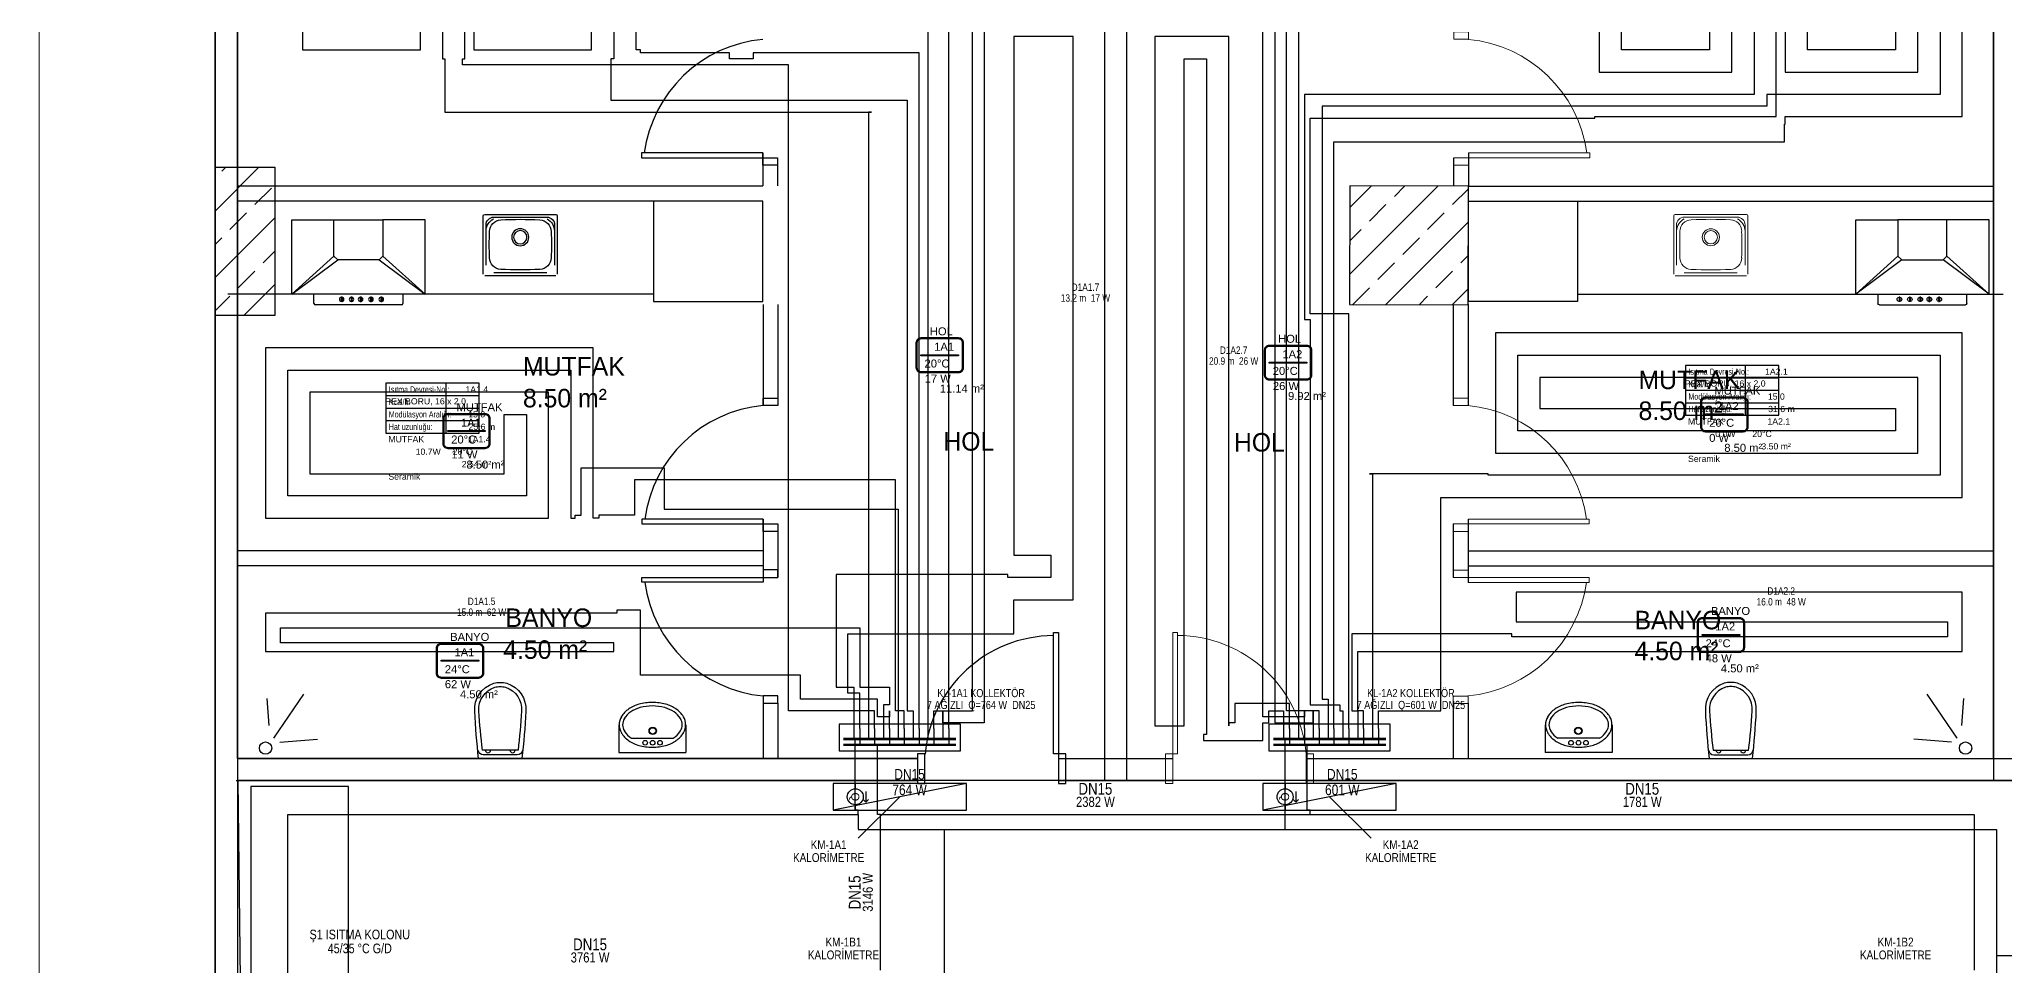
# Model space of a CAD drawing. Header units: centimetres. Extents: x 247996 to 315152, y -468471 to -440326.
# Drawn here: x 284877 to 286204, y -441867 to -441242 of the extents above; entities that cross this region are included whole.
import ezdxf
from ezdxf.enums import TextEntityAlignment as Align

# ---------------------------------------------------------------- set-up
doc = ezdxf.new("R2010")
doc.units = ezdxf.units.CM
doc.linetypes.add('ISITMA DONUS HATTI', pattern=[1.66, 1.57, -0.02, -0.07])
for name, color, linetype, lineweight in [('SCOTT-ANTED', 144, 'Continuous', 0), ('SCOTT-ARC_Tefriş1', 117, 'Continuous', 9), ('SCOTT-M_Kapi_Kesit', 171, 'Continuous', 20), ('SCOTT-MTY-ISITMA-CAP', 41, 'Continuous', 30), ('SCOTT-MTY-ISITMA-DONUS-BORU', 30, 'ISITMA DONUS HATTI', 30), ('SCOTT-MTY-ISITMA-GIDIS-BORU', 10, 'Continuous', 30)]:
    doc.layers.add(name, color=color, linetype=linetype, lineweight=lineweight)
for name, color, linetype in [('SCOTT-MKDU0', 50, 'Continuous'), ('SCOTT-MTY-ISIKAYBIMAHAL', 2, 'Continuous'), ('SCOTT-MTY-KALORIMETRE', 6, 'Continuous'), ('SCOTT-MTY-KOLLETÖR', 7, 'Continuous'), ('SCOTT-MTY-PEX-BORU', 1, 'Continuous'), ('SCOTT-MTY-RADYATÖR', 2, 'Continuous'), ('SCOTT-MTY-SAYAC', 3, 'Continuous'), ('SCOTT-MTY-TES-SAFT', 8, 'Continuous')]:
    doc.layers.add(name, color=color, linetype=linetype)
doc.styles.add('MtXpl_Comic_Sans_MS', font='comic.ttf')
doc.styles.add('MTYCAPLT', font='arial.ttf')
doc.styles.add('ROTAS', font='arial.ttf')

# ---------------------------------------------------------------- blocks, each defined once
blk = doc.blocks.new('T-DOLAP')
blk.add_line((-45, -9), (45, 9))
blk.add_lwpolyline([(-45, -9), (45, -9), (45, 9), (-45, 9)], close=True)
blk = doc.blocks.new('T-KALORIMETRE')
for p, q in [((-10, 0), (-6, 0)), ((6, 0), (10, 0))]:
    blk.add_line(p, q)
blk.add_lwpolyline([(-4, 8), (4, 8), (2, 10), (4, 8), (2, 6)])
blk.add_circle((0, 0), 6)
at = {"style": 'ROTAS'}
blk.add_text('Q', height=6, dxfattribs=at).set_placement((0, 0), align=Align.MIDDLE_CENTER)
blk = doc.blocks.new('MTY-ETIKET')
at = {"layer": 'SCOTT-MTY-RADYATÖR'}
for p, q in [((2.69, 0), (2.69, 8)), ((-7, 6), (8, 6)), ((-7, 4), (8, 4)), ((-7, 2), (8, 2))]:
    blk.add_line(p, q, dxfattribs=at)
blk.add_lwpolyline([(8, 0), (8, 8), (-7, 8), (-7, 0)], close=True, dxfattribs=at)
at = {"layer": 'SCOTT-MTY-RADYATÖR', "style": 'MTYCAPLT', "width": 0.65}
for s, p in [('Isıtma Devresi-No.:', (-6.5, 7)), ('Kcal/h:', (-6.5, 5)), ('Modülasyon Aralığı:', (-6.5, 3)), ('Hat uzunluğu:', (-6.5, 1))]:
    blk.add_text(s, height=1, rotation=360, dxfattribs=at).set_placement(p, align=Align.MIDDLE_LEFT)
for tag, p in [('NO1_001', (5.8, 6.5)), ('AR_001', (6.25, 2.5)), ('UZ_001', (6.31, 0.51))]:
    blk.add_attdef(tag, p, '', height=1, rotation=360, dxfattribs=at)
at = {"layer": 'SCOTT-MTY-RADYATÖR', "color": 2, "style": 'MTYCAPLT', "width": 0.65}
for tag, p in [('BORU_001', (-7.07, 4.59)), ('YER_001', (2.9, 4.5))]:
    blk.add_attdef(tag, p, '', height=1, dxfattribs=at)
blk = doc.blocks.new('MTY-RADYATOR MAHAL')
at = {"layer": 'SCOTT-MTY-ISIKAYBIMAHAL', "color": 2}
for points in [[(-35.7, 18.4), (-35.7, -18.4, 0.414214), (-28.2, -25.9), (28.2, -25.9, 0.414214), (35.7, -18.4), (35.7, 18.4, 0.414214), (28.2, 25.9), (-28.2, 25.9, 0.414214)], [(-34.2, 18.4), (-34.2, -18.4, 0.414214), (-28.2, -24.4), (28.2, -24.4, 0.414214), (34.2, -18.4), (34.2, 18.4, 0.414214), (28.2, 24.4), (-28.2, 24.4, 0.414214)]]:
    blk.add_lwpolyline(points, format="xyb", close=True, dxfattribs=at)
at = {"layer": 'SCOTT-MTY-ISIKAYBIMAHAL', "color": 4}
for points in [[(-35.2, 18.4), (-35.2, -18.4, 0.414214), (-28.2, -25.4), (28.2, -25.4, 0.414214), (35.2, -18.4), (35.2, 18.4, 0.414214), (28.2, 25.4), (-28.2, 25.4, 0.414214)], [(-34.7, 18.4), (-34.7, -18.4, 0.414214), (-28.2, -24.9), (28.2, -24.9, 0.414214), (34.7, -18.4), (34.7, 18.4, 0.414214), (28.2, 24.9), (-28.2, 24.9, 0.414214)]]:
    blk.add_lwpolyline(points, format="xyb", close=True, dxfattribs=at)
at = {"layer": 'SCOTT-MTY-ISIKAYBIMAHAL', "color": 2}
blk.add_lwpolyline([(-28.2, 0.8), (28.2, 0.8), (28.2, -0.8), (-28.2, -0.8)], close=True, dxfattribs=at)
at = {"layer": 'SCOTT-MTY-ISIKAYBIMAHAL', "color": 1, "style": 'MTYCAPLT', "width": 0.65}
for tag, p in [('MAHAL_001', (-14.9, 29.8)), ('NO_001', (-8.3, 6.7))]:
    blk.add_attdef(tag, p, '', height=12, rotation=360, dxfattribs=at)
at = {"layer": 'SCOTT-MTY-ISIKAYBIMAHAL', "color": 4, "style": 'MTYCAPLT', "width": 0.65}
for tag, p in [('DERECE_001', (-22.8, -18.5)), ('ISIKAYBI_001', (-22.7, -41.1))]:
    blk.add_attdef(tag, p, '', height=12, rotation=360, dxfattribs=at)
blk.add_attdef('ALAN', text='', height=12, rotation=360, dxfattribs=at).set_placement((0, -50), align=Align.MIDDLE_LEFT)
blk = doc.blocks.new('ocak+dav')
at = {"color": 251}
for p, q in [((15, 50), (15, 56.3)), ((16, 57.3), (74, 57.3)), ((75, 56.3), (75, 50))]:
    blk.add_line(p, q, dxfattribs=at)
at = {"color": 7}
for p, q in [((29.2, 54.6), (29.2, 55.1)), ((29.8, 55.1), (29.2, 55.1)), ((29.2, 52.1), (29.2, 54.6)), ((29.8, 54.6), (29.8, 55.1)), ((29.8, 52.1), (29.8, 54.6)), ((36.2, 54.6), (36.2, 55.1)), ((36.8, 55.1), (36.2, 55.1)), ((36.2, 52.1), (36.2, 54.6)), ((36.8, 54.6), (36.8, 55.1)), ((36.8, 52.1), (36.8, 54.6)), ((43.2, 54.6), (43.2, 55.1)), ((43.8, 55.1), (43.2, 55.1)), ((43.2, 52.1), (43.2, 54.6)), ((43.8, 54.6), (43.8, 55.1)), ((43.8, 52.1), (43.8, 54.6)), ((49.4, 54.6), (49.4, 55.1)), ((49.4, 55.1), (50, 55.1)), ((49.4, 52.1), (49.4, 54.6)), ((50, 54.6), (50, 55.1)), ((50, 52.1), (50, 54.6)), ((55.9, 54.6), (55.9, 55.1)), ((55.9, 55.1), (56.6, 55.1)), ((55.9, 52.1), (55.9, 54.6)), ((56.6, 54.6), (56.6, 55.1)), ((56.6, 52.1), (56.6, 54.6)), ((29.8, 52.1), (29.2, 52.1)), ((36.8, 52.1), (36.2, 52.1)), ((43.8, 52.1), (43.2, 52.1)), ((50, 52.1), (49.4, 52.1)), ((56.6, 52.1), (55.9, 52.1))]:
    blk.add_line(p, q, dxfattribs=at)
for p, q in [((0, 50), (28.5, 24.5)), ((31, 27), (0, 50)), ((0, 50), (90, 50)), ((0, 50), (0, 0)), ((90, 50), (59, 27)), ((61.5, 24.5), (90, 50)), ((90, 50), (90, 0)), ((0, 0), (28.5, 0)), ((90, 0), (61.5, 0))]:
    blk.add_line(p, q)
at = {"color": 251}
for centre, start, end in [((16, 56.3), 90, 180), ((74, 56.3), 0, 90)]:
    blk.add_arc(centre, 1, start, end, dxfattribs=at)
at = {"color": 7}
for centre, start, end in [((29.5, 53.6), 102.6235, 257.3767), ((29.5, 53.6), 280.5754, 79.4621), ((36.5, 53.6), 102.6235, 257.3767), ((36.5, 53.6), 280.5754, 79.4621), ((43.5, 53.6), 102.6235, 257.3767), ((43.5, 53.6), 280.5754, 79.4621), ((49.7, 53.6), 102.6235, 257.3767), ((49.7, 53.6), 280.5754, 79.4621), ((56.3, 53.6), 102.6235, 257.3767), ((56.3, 53.6), 280.5754, 79.4621)]:
    blk.add_arc(centre, 1.54, start, end, dxfattribs=at)
at = {"invisible_edges": 1}
for points in [[(61.5, 24.5), (28.5, 24.5), (31, 27), (59, 27)], [(28.5, 24.5), (61.5, 24.5), (61.5, 0), (28.5, 0)]]:
    blk.add_3dface(points, dxfattribs=at)
blk = doc.blocks.new('UIU')
at = {"layer": 'SCOTT-ARC_Tefriş1'}
for p, q in [((534349.4, 4471056.6), (534349.4, 4471096)), ((534350.4, 4471097), (534398.4, 4471097)), ((534351.3, 4471062.8), (534351.3, 4471089.9)), ((534356.6, 4471095.2), (534392.3, 4471095.2)), ((534397.6, 4471089.9), (534397.6, 4471062.8)), ((534399.4, 4471096), (534399.4, 4471056.6)), ((534392.3, 4471057.5), (534356.6, 4471057.5)), ((534398.4, 4471055.6), (534350.4, 4471055.6))]:
    blk.add_line(p, q, dxfattribs=at)
at = {"layer": 'SCOTT-ARC_Tefriş1', "extrusion": (0, 0, -1)}
for centre, major_axis, start_param, end_param in [((534350.4, 4471096), (0.707, 0.707), 3.926991, 5.497787), ((534356.6, 4471089.9), (-3.75, 3.75), 5.497787, 7.068583), ((534361.4, 4471085.4), (-7.14, 7.14), 5.524757, 6.541187), ((534685.7, 4471076.6), (-234.9, 234.9), 5.470817, 5.524757), ((534361.5, 4471085.4), (-5.66, 5.66), 5.524757, 7.028844), ((534374.4, 4470761.4), (332.3, 0), 4.67265, 4.752129), ((534374.4, 4471081.6), (-4.07, 4.07), 3.926991, 10.210176), ((534374.4, 4471081.6), (-3.18, 3.18), 3.926991, 10.210176), ((534387.3, 4471085.4), (-5.66, 5.66), 0.825137, 2.329224), ((534392.3, 4471089.9), (3.75, 3.75), -0.785398, 0.785398), ((534387.4, 4471085.4), (7.14, 7.14), -0.258001, 0.758428), ((534063.2, 4471076.6), (234.9, 234.9), 0.758428, 0.812368), ((534398.4, 4471096), (0.707, 0.707), -0.785398, 0.785398), ((534361.5, 4471067.9), (5.66, 5.66), 2.395934, 3.900021), ((534374.4, 4471391.9), (332.3, 0), 1.531058, 1.610536), ((534387.3, 4471067.9), (5.66, 5.66), 0.812368, 2.316455)]:
    blk.add_ellipse(centre, major_axis=major_axis, ratio=1, start_param=start_param, end_param=end_param, dxfattribs=at)
blk = doc.blocks.new('asudhsaudhsa')
at = {"layer": 'SCOTT-M_Kapi_Kesit'}
for points in [[(526319.1, 4501829.3), (526319.1, 4501834.3), (526329.1, 4501834.3), (526329.1, 4501829.3), (526319.1, 4501829.3)], [(526319.1, 4501744.3), (526319.1, 4501749.3), (526329.1, 4501749.3), (526329.1, 4501744.3), (526319.1, 4501744.3)]]:
    blk.add_lwpolyline(points, dxfattribs=at)
blk.add_lwpolyline([(526329.1, 4501829.3), (526329.1, 4501826), (526410.9, 4501826), (526410.9, 4501829.3)], close=True, dxfattribs=at)
blk.add_arc((526320.8, 4501837.9), 88.9, 275.3081, 352.3253, dxfattribs=at)
blk = doc.blocks.new('uhasduhsadu')
at = {"layer": 'SCOTT-M_Kapi_Kesit'}
blk.add_lwpolyline([(684335.9, 4531169.3), (684332.6, 4531169.3), (684332.6, 4531251.2), (684335.9, 4531251.2)], close=True, dxfattribs=at)
for points in [[(684240.9, 4531149.3), (684245.9, 4531149.3), (684245.9, 4531169.3), (684240.9, 4531169.3), (684240.9, 4531149.3)], [(684335.9, 4531149.3), (684340.9, 4531149.3), (684340.9, 4531169.3), (684335.9, 4531169.3), (684335.9, 4531149.3)]]:
    blk.add_lwpolyline(points, dxfattribs=at)
blk.add_arc((684333.2, 4531161.7), 87.6, 90.3687, 174.9809, dxfattribs=at)

msp = doc.modelspace()

# ---------------------------------------------------------------- linework, layer by layer
at = {"layer": 'SCOTT-ANTED'}
msp.add_line((284877.3, -440326.5), (284877.3, -447826.5), dxfattribs=at)
at = {"layer": 'SCOTT-MKDU0', "color": 8, "ltscale": 0.03}
for p, q in [((284996.1, -440508.2), (284996.1, -443082.1)), ((284996.1, -443082.1), (284996.1, -440508.2)), ((284996.1, -440527.3), (284996.1, -441742.1)), ((285011.1, -440523.2), (285011.1, -443082.1)), ((285011.1, -440527.3), (285011.1, -441742.1)), ((285011.1, -441727.1), (285011.1, -440527.3)), ((285596.1, -440525.2), (285596.1, -441742.1)), ((285596.1, -440525.3), (285596.1, -441742.1)), ((285596.1, -440525.3), (285596.1, -441727.1)), ((285611.1, -440525.2), (285611.1, -441742.1)), ((285611.1, -440525.3), (285611.1, -441742.1)), ((285611.1, -440525.3), (285611.1, -441727.1)), ((286196.1, -440527.3), (286196.1, -441742.1)), ((286196.1, -440527.3), (286196.1, -441742.1)), ((286196.1, -441727.1), (286196.1, -440527.3)), ((285365.5, -441318.5), (285365.5, -441340.7)), ((285375.5, -441321.8), (285375.5, -441340.7)), ((285831.7, -441321.8), (285831.7, -441340.7)), ((285841.7, -441318.5), (285841.7, -441340.7)), ((284996.2, -441357.5), (285025.5, -441328.2)), ((284996.2, -441328.2), (285036.2, -441328.2)), ((284996.2, -441428.2), (284996.2, -441328.2)), ((285000.4, -441330.9), (285003.1, -441328.2)), ((285036.2, -441328.2), (285036.2, -441428.2)), ((285365.5, -441341), (285011.1, -441341)), ((285365.5, -441351), (285011.1, -441351)), ((285022.8, -441353.4), (285034, -441342.2)), ((285365.5, -441351), (285291.9, -441351)), ((285291.9, -441351), (285291.9, -441418.7)), ((285365.5, -441418.7), (285365.5, -441351)), ((285761.7, -441340.7), (285761.5, -441420.7)), ((285761.5, -441400.5), (285821.1, -441340.9)), ((285841.7, -441341), (285761.7, -441340.7)), ((285761.7, -441355.4), (285776.3, -441340.8)), ((285791.8, -441347.8), (285798.7, -441340.8)), ((285831, -441353.4), (285841.7, -441342.7)), ((285841.5, -441421), (285841.7, -441341)), ((285841.7, -441341), (286196.1, -441341)), ((285841.7, -441351), (286196.1, -441351)), ((284996.2, -441402.4), (285036.2, -441362.4)), ((285006, -441370.2), (285017.2, -441359)), ((285047.7, -441363.7), (285076.2, -441363.7)), ((285047.7, -441413.7), (285047.7, -441363.7)), ((285137.7, -441363.7), (285109.2, -441363.7)), ((285137.7, -441413.7), (285137.7, -441363.7)), ((285176.9, -441400.4), (285176.9, -441361)), ((285177.9, -441360), (285225.9, -441360)), ((285184.1, -441361.8), (285219.8, -441361.8)), ((285226.9, -441361), (285226.9, -441400.4)), ((285774.9, -441364.6), (285786.1, -441353.4)), ((285786.1, -441420.8), (285841.6, -441365.2)), ((285814.2, -441370.2), (285825.4, -441359)), ((284996.2, -441380), (285000.4, -441375.8)), ((285178.8, -441394.2), (285178.8, -441367.1)), ((285225.1, -441367.1), (285225.1, -441394.2)), ((285761.6, -441377.9), (285769.3, -441370.2)), ((285797.4, -441387.1), (285808.6, -441375.8)), ((285028.4, -441392.7), (285036.2, -441384.9)), ((285076.2, -441388.2), (285047.7, -441413.7)), ((285047.7, -441413.7), (285078.7, -441390.7)), ((285106.7, -441390.7), (285137.7, -441413.7)), ((285137.7, -441413.7), (285109.2, -441388.2)), ((285836.7, -441392.7), (285841.6, -441387.8)), ((285011.6, -441409.5), (285022.8, -441398.3)), ((285225.9, -441401.4), (285177.9, -441401.4)), ((285219.8, -441399.5), (285184.1, -441399.5)), ((285780.5, -441403.9), (285791.8, -441392.7)), ((285819.8, -441409.5), (285831, -441398.3)), ((284996.2, -441424.9), (285006, -441415.1)), ((285291.9, -441413.7), (285004.6, -441413.7)), ((285291.9, -441413.7), (285004.6, -441413.7)), ((285015.3, -441428.2), (285036.2, -441407.3)), ((285137.7, -441413.7), (285047.7, -441413.7)), ((285062.7, -441420), (285062.7, -441413.7)), ((285081.1, -441415.7), (285081.1, -441418.3)), ((285081.1, -441415.7), (285081.7, -441415.7)), ((285081.1, -441418.3), (285081.1, -441418.8)), ((285081.7, -441415.7), (285081.7, -441418.3)), ((285081.7, -441418.3), (285081.7, -441418.8)), ((285087.7, -441415.7), (285087.7, -441418.3)), ((285087.7, -441415.7), (285088.3, -441415.7)), ((285087.7, -441418.3), (285087.7, -441418.8)), ((285088.3, -441415.7), (285088.3, -441418.3)), ((285088.3, -441418.3), (285088.3, -441418.8)), ((285093.9, -441415.7), (285093.9, -441418.3)), ((285093.9, -441415.7), (285094.5, -441415.7)), ((285093.9, -441418.3), (285093.9, -441418.8)), ((285094.5, -441415.7), (285094.5, -441418.3)), ((285094.5, -441418.3), (285094.5, -441418.8)), ((285100.9, -441415.7), (285100.9, -441418.3)), ((285100.9, -441415.7), (285101.5, -441415.7)), ((285100.9, -441418.3), (285100.9, -441418.8)), ((285101.5, -441415.7), (285101.5, -441418.3)), ((285101.5, -441418.3), (285101.5, -441418.8)), ((285107.8, -441415.7), (285107.8, -441418.3)), ((285107.8, -441415.7), (285108.5, -441415.7)), ((285107.8, -441418.3), (285107.8, -441418.8)), ((285108.5, -441415.7), (285108.5, -441418.3)), ((285108.5, -441418.3), (285108.5, -441418.8)), ((285122.7, -441413.7), (285122.7, -441420)), ((285291.9, -441418.7), (285365.5, -441418.7)), ((285365.7, -441413.7), (285365.5, -441413.7)), ((285365.7, -441413.7), (285365.5, -441413.7)), ((285763.7, -441420.7), (285774.9, -441409.5)), ((285808.5, -441420.9), (285814.2, -441415.1)), ((285830.8, -441420.9), (285841.5, -441410.3)), ((285841.5, -441413.7), (285841.7, -441413.7)), ((285841.5, -441413.7), (285841.7, -441413.7)), ((285915.3, -441413.7), (286202.6, -441413.7)), ((285915.3, -441413.7), (286202.6, -441413.7)), ((285036.2, -441428.2), (284996.2, -441428.2)), ((285121.7, -441421), (285063.7, -441421)), ((285081.7, -441418.8), (285081.1, -441418.8)), ((285088.3, -441418.8), (285087.7, -441418.8)), ((285093.9, -441418.8), (285094.5, -441418.8)), ((285100.9, -441418.8), (285101.5, -441418.8)), ((285107.8, -441418.8), (285108.5, -441418.8)), ((285365.7, -441420.7), (285365.7, -441488.9)), ((285375.7, -441420.7), (285375.7, -441488.9)), ((285761.5, -441420.7), (285841.5, -441421)), ((285831.5, -441420.7), (285831.5, -441488.9)), ((285841.5, -441420.7), (285841.5, -441488.9)), ((285365.7, -441565.6), (285365.7, -441608.2)), ((285375.7, -441568.9), (285375.7, -441604.9)), ((285831.5, -441568.9), (285831.5, -441604.9)), ((285841.5, -441565.6), (285841.5, -441608.2)), ((285365.7, -441587.1), (285011.1, -441587.1)), ((285841.5, -441587.1), (286196.1, -441587.1)), ((285365.7, -441597.1), (285011.1, -441597.1)), ((285841.5, -441597.1), (286196.1, -441597.1)), ((285035.7, -441713.4), (285055.9, -441683.8)), ((286171.5, -441713.4), (286151.3, -441683.8)), ((285032.5, -441704.9), (285031.1, -441686.6)), ((285365.7, -441689.9), (285365.7, -441727.1)), ((285375.7, -441689.9), (285375.7, -441727.1)), ((285831.5, -441689.9), (285831.5, -441727.1)), ((285841.5, -441689.9), (285841.5, -441727.1)), ((286174.7, -441704.9), (286176.1, -441686.6)), ((285268.5, -441704.4), (285268.5, -441723.1)), ((285313.6, -441704.4), (285313.6, -441723.1)), ((285893.6, -441704.4), (285893.6, -441723.1)), ((285938.7, -441704.4), (285938.7, -441723.1)), ((285039.6, -441716.1), (285065, -441714.2)), ((285268.5, -441723.1), (285313.6, -441723.1)), ((285277, -441713.4), (285305.1, -441713.4)), ((285938.7, -441723.1), (285893.6, -441723.1)), ((285930.2, -441713.4), (285902.1, -441713.4)), ((286167.6, -441716.1), (286142.2, -441714.2)), ((285011.1, -441727.1), (285470, -441727.1)), ((285470, -441727.1), (285011.1, -441727.1)), ((285565, -441727.1), (285642.2, -441727.1)), ((285611.1, -441727.1), (285642.2, -441727.1)), ((285732.2, -441727.1), (286575.7, -441727.1)), ((285732.2, -441727.1), (286196.1, -441727.1)), ((285010.2, -441742.1), (285470, -441742.1)), ((286565.7, -441742.1), (285011.3, -441742.1)), ((285011.3, -441742.1), (285026.2, -443053.2)), ((285565, -441742.1), (285642.2, -441742.1)), ((285732.2, -441742.1), (286575.7, -441742.1))]:
    msp.add_line(p, q, dxfattribs=at)
for points in [[(285365.5, -441321.8), (285365.5, -441318.5), (285283.6, -441318.5), (285283.6, -441321.8)], [(285841.7, -441351), (285915.3, -441351), (285915.3, -441418.7), (285841.7, -441418.7)], [(285365.7, -441568.9), (285365.7, -441565.6), (285283.9, -441565.6), (285283.9, -441568.9)], [(285365.7, -441604.9), (285365.7, -441608.2), (285283.9, -441608.2), (285283.9, -441604.9)], [(285565, -441724.1), (285561.7, -441724.1), (285561.7, -441642.2), (285565, -441642.2)], [(285565, -441724.1), (285561.7, -441724.1), (285561.7, -441642.2), (285565, -441642.2)], [(285565, -441724.1), (285561.7, -441724.1), (285561.7, -441642.2), (285565, -441642.2)]]:
    msp.add_lwpolyline(points, close=True, dxfattribs=at)
for points in [[(285375.5, -441321.8), (285375.5, -441326.8), (285365.5, -441326.8), (285365.5, -441321.8), (285375.5, -441321.8)], [(285375.7, -441483.9), (285375.7, -441488.9), (285365.7, -441488.9), (285365.7, -441483.9), (285375.7, -441483.9)], [(285375.7, -441568.9), (285375.7, -441573.9), (285365.7, -441573.9), (285365.7, -441568.9), (285375.7, -441568.9)], [(285375.7, -441604.9), (285375.7, -441599.9), (285365.7, -441599.9), (285365.7, -441604.9), (285375.7, -441604.9)], [(285375.7, -441689.9), (285375.7, -441684.9), (285365.7, -441684.9), (285365.7, -441689.9), (285375.7, -441689.9)], [(285470, -441744.1), (285475, -441744.1), (285475, -441724.1), (285470, -441724.1), (285470, -441744.1)], [(285470, -441744.1), (285475, -441744.1), (285475, -441724.1), (285470, -441724.1), (285470, -441744.1)], [(285470, -441744.1), (285475, -441744.1), (285475, -441724.1), (285470, -441724.1), (285470, -441744.1)], [(285565, -441744.1), (285570, -441744.1), (285570, -441724.1), (285565, -441724.1), (285565, -441744.1)], [(285565, -441744.1), (285570, -441744.1), (285570, -441724.1), (285565, -441724.1), (285565, -441744.1)], [(285565, -441744.1), (285570, -441744.1), (285570, -441724.1), (285565, -441724.1), (285565, -441744.1)]]:
    msp.add_lwpolyline(points, dxfattribs=at)
for points in [[(285173.8, -441727.1, -0.01664), (285171.2, -441695.3, -0.351622), (285184, -441676.4, -0.068714), (285188.4, -441675.8, -0.068714), (285192.8, -441676.4, -0.351622), (285205.6, -441695.3, -0.01664), (285203, -441727.1)], [(285176.4, -441721.5, -0.016866), (285174, -441695.1, -0.351778), (285184.8, -441679.1, -0.068022), (285188.4, -441678.6, -0.068022), (285192, -441679.1, -0.351778), (285202.7, -441695.1, -0.016866), (285200.4, -441721.5)], [(286033.4, -441727.1, 0.01664), (286036, -441695.3, 0.351622), (286023.2, -441676.4, 0.068714), (286018.8, -441675.8, 0.068714), (286014.4, -441676.4, 0.351622), (286001.6, -441695.3, 0.01664), (286004.2, -441727.1)], [(286030.8, -441721.5, 0.016866), (286033.2, -441695.1, 0.351778), (286022.4, -441679.1, 0.068022), (286018.8, -441678.6, 0.068022), (286015.2, -441679.1, 0.351778), (286004.5, -441695.1, 0.016866), (286006.8, -441721.5)]]:
    msp.add_lwpolyline(points, format="xyb", close=True, dxfattribs=at)
for points in [[(285203.3, -441721.7, -0.389191), (285199.9, -441724.7), (285188.4, -441724.7), (285176.9, -441724.7, -0.389191), (285173.5, -441721.7, -0.389191)], [(286003.9, -441721.7, 0.389191), (286007.3, -441724.7), (286018.8, -441724.7), (286030.3, -441724.7, 0.389191), (286033.7, -441721.7, 0.389191)]]:
    msp.add_lwpolyline(points, format="xyb", dxfattribs=at)
for centre, radius in [((285291.3, -441708.5), 2.52), ((285291.3, -441708.5), 2.12), ((285915.9, -441708.5), 2.52), ((285915.9, -441708.5), 2.12), ((285030, -441720.1, 51), 4.14), ((285286.2, -441716.5), 1.56), ((285291.2, -441716.5), 1.56), ((285296.2, -441716.5), 1.56), ((285911, -441716.5), 1.56), ((285916, -441716.5), 1.56), ((285921, -441716.5), 1.56), ((286177.2, -441720.1, 51), 4.14)]:
    msp.add_circle(centre, radius, dxfattribs=at)
for centre, radius, start, end in [((285373.7, -441330.4), 88.9, 95.3081, 172.3253), ((285081.4, -441417.3), 1.54, 100.5754, 259.4621), ((285081.4, -441417.3), 1.54, 282.6235, 77.3767), ((285088, -441417.3), 1.54, 100.5754, 259.4621), ((285088, -441417.3), 1.54, 282.6235, 77.3767), ((285094.1, -441417.3), 1.54, 100.5754, 259.4621), ((285094.1, -441417.3), 1.54, 282.6235, 77.3767), ((285101.1, -441417.3), 1.54, 100.5754, 259.4621), ((285101.1, -441417.3), 1.54, 282.6235, 77.3767), ((285108.1, -441417.3), 1.54, 100.5754, 259.4621), ((285108.1, -441417.3), 1.54, 282.6235, 77.3767), ((285063.7, -441420), 1, 180, 270), ((285121.7, -441420), 1, 270, 0), ((285374, -441577.5), 88.9, 95.3081, 172.3253), ((285374, -441596.4), 88.9, 187.6747, 264.6919), ((285562.3, -441731.8), 87.6, 90.3687, 174.9809), ((285562.3, -441731.8), 87.6, 90.3687, 174.9809), ((285562.3, -441731.8), 87.6, 90.3687, 174.9809), ((285284.7, -441708), 17.2, 123.8347, 148.2866), ((285284.7, -441708), 14.8, 123.8347, 148.2866), ((285288.5, -441713.7), 24.1, 105.5176, 123.8347), ((285288.5, -441713.7), 21.7, 105.5176, 123.8347), ((285291, -441722.8), 33.5, 90, 105.5176), ((285291, -441722.8), 31.1, 90, 105.5176), ((285291, -441722.8), 33.5, 74.4824, 90), ((285291, -441722.8), 31.1, 74.4824, 90), ((285293.6, -441713.7), 21.7, 56.1653, 74.4824), ((285293.6, -441713.7), 24.1, 56.1653, 74.4824), ((285297.4, -441708), 14.8, 31.7134, 56.1653), ((285297.4, -441708), 17.2, 31.7134, 56.1653), ((285909.8, -441708), 17.2, 123.8347, 148.2866), ((285909.8, -441708), 14.8, 123.8347, 148.2866), ((285913.6, -441713.7), 24.1, 105.5176, 123.8347), ((285913.6, -441713.7), 21.7, 105.5176, 123.8347), ((285916.2, -441722.8), 33.5, 90, 105.5176), ((285916.2, -441722.8), 31.1, 90, 105.5176), ((285916.2, -441722.8), 33.5, 74.4824, 90), ((285916.2, -441722.8), 31.1, 74.4824, 90), ((285918.7, -441713.7), 21.7, 56.1653, 74.4824), ((285918.7, -441713.7), 24.1, 56.1653, 74.4824), ((285922.5, -441708), 14.8, 31.7134, 56.1653), ((285922.5, -441708), 17.2, 31.7134, 56.1653), ((285278.9, -441704.4), 10.3, 148.2866, 180), ((285278.9, -441704.4), 10.3, 180, 211.7134), ((285284.7, -441700.8), 17.2, 211.7134, 236.1653), ((285278.9, -441704.4), 7.93, 148.2866, 180), ((285278.9, -441704.4), 7.93, 180, 211.7134), ((285284.7, -441700.8), 14.8, 211.7134, 238.6233), ((285297.4, -441700.8), 14.8, 301.3767, 328.2866), ((285297.4, -441700.8), 17.2, 303.8347, 328.2866), ((285303.2, -441704.4), 7.93, 0, 31.7134), ((285303.2, -441704.4), 7.93, 328.2866, 0), ((285303.2, -441704.4), 10.3, 0, 31.7134), ((285303.2, -441704.4), 10.3, 328.2866, 0), ((285904, -441704.4), 10.3, 148.2866, 180), ((285904, -441704.4), 10.3, 180, 211.7134), ((285909.8, -441700.8), 17.2, 211.7134, 236.1653), ((285904, -441704.4), 7.93, 148.2866, 180), ((285904, -441704.4), 7.93, 180, 211.7134), ((285909.8, -441700.8), 14.8, 211.7134, 238.6233), ((285922.5, -441700.8), 14.8, 301.3767, 328.2866), ((285922.5, -441700.8), 17.2, 303.8347, 328.2866), ((285928.3, -441704.4), 7.93, 0, 31.7134), ((285928.3, -441704.4), 7.93, 328.2866, 0), ((285928.3, -441704.4), 10.3, 0, 31.7134), ((285928.3, -441704.4), 10.3, 328.2866, 0), ((285180.1, -441721.5), 1.78, 180, 0), ((285196.7, -441721.5), 1.78, 180, 0), ((285288.5, -441695.1), 24.1, 236.1653, 254.4824), ((285291, -441686), 33.5, 254.4824, 270), ((285291, -441686), 33.5, 270, 285.5176), ((285293.6, -441695.1), 24.1, 285.5176, 303.8347), ((285913.6, -441695.1), 24.1, 236.1653, 254.4824), ((285916.2, -441686), 33.5, 254.4824, 270), ((285916.2, -441686), 33.5, 270, 285.5176), ((285918.7, -441695.1), 24.1, 285.5176, 303.8347), ((286010.5, -441721.5), 1.78, 180, 0), ((286027.1, -441721.5), 1.78, 180, 0)]:
    msp.add_arc(centre, radius, start, end, dxfattribs=at)
at = {"layer": 'SCOTT-MKDU0', "color": 8, "ltscale": 0.03, "extrusion": (0, 0, -1)}
for centre, major_axis, start_param, end_param in [((285177.9, -441361), (0.707, 0.707), 3.926991, 5.497787), ((285184.1, -441367.1), (-3.75, 3.75), 5.497787, 7.068583), ((285188.9, -441371.6), (-7.14, 7.14), 5.524757, 6.541187), ((285189.1, -441371.7), (-5.66, 5.66), 5.524757, 7.028844), ((285201.9, -441695.6), (332.3, 0), 4.67265, 4.752129), ((285214.8, -441371.7), (-5.66, 5.66), 0.825137, 2.329224), ((285219.8, -441367.1), (3.75, 3.75), -0.785398, 0.785398), ((285214.9, -441371.6), (7.14, 7.14), -0.258001, 0.758428), ((285225.9, -441361), (0.707, 0.707), -0.785398, 0.785398), ((285513.2, -441380.4), (-234.9, 234.9), 5.470817, 5.524757), ((285201.9, -441375.4), (-4.07, 4.07), 3.926991, 10.210176), ((285201.9, -441375.4), (-3.18, 3.18), 3.926991, 10.210176), ((284890.7, -441380.4), (234.9, 234.9), 0.758428, 0.812368), ((285189.1, -441389.1), (5.66, 5.66), 2.395934, 3.900021), ((285214.8, -441389.1), (5.66, 5.66), 0.812368, 2.316455), ((285201.9, -441065.1), (332.3, 0), 1.531058, 1.610536)]:
    msp.add_ellipse(centre, major_axis=major_axis, ratio=1, start_param=start_param, end_param=end_param, dxfattribs=at)
at = {"layer": 'SCOTT-MKDU0', "color": 8, "ltscale": 0.03, "invisible_edges": 1}
for points in [[(285109.2, -441388.2), (285076.2, -441388.2), (285076.2, -441363.7), (285109.2, -441363.7)], [(285076.2, -441388.2), (285109.2, -441388.2), (285106.7, -441390.7), (285078.7, -441390.7)]]:
    msp.add_3dface(points, dxfattribs=at)
at = {"layer": 'SCOTT-MTY-ISITMA-DONUS-BORU'}
for points in [[(285427, -441707), (285427, -441714)], [(285437, -441707), (285437, -441714)], [(285447, -441707), (285447, -441714)], [(285457, -441707), (285457, -441714)], [(285467, -441707), (285467, -441714)], [(285477, -441707), (285477, -441714)], [(285487, -441707), (285487, -441714)], [(285717, -441707), (285717, -441714)], [(285727, -441707), (285727, -441714)], [(285737, -441707), (285737, -441714)], [(285747, -441707), (285747, -441714)], [(285757, -441707), (285757, -441714)], [(285767, -441707), (285767, -441714)], [(285777, -441707), (285777, -441714)], [(285428, -441744), (285428, -441714)], [(285718, -441744), (285718, -441714)], [(285428, -441762), (285428, -441744)], [(285718, -441762), (285718, -441744)], [(285430, -441765), (285430, -441762), (285428, -441762)], [(285718, -441775), (285718, -441762)], [(285053, -441890), (285045, -441890), (285045, -441765), (285430, -441765)], [(285430, -441765), (285430, -441775), (285488, -441775)], [(285488, -441775), (285488, -441873)], [(285488, -441775), (285718, -441775)], [(285718, -441775), (286198, -441775), (286198, -441860)], [(286198, -441860), (286488, -441860)], [(286198, -441860), (286198, -441873)]]:
    msp.add_lwpolyline(points, dxfattribs=at)
at = {"layer": 'SCOTT-MTY-ISITMA-DONUS-BORU', "const_width": 1.6}
for points in [[(285496, -441714), (285420, -441714)], [(285786, -441714), (285710, -441714)]]:
    msp.add_lwpolyline(points, dxfattribs=at)
at = {"layer": 'SCOTT-MTY-ISITMA-GIDIS-BORU'}
for points in [[(285431, -441707), (285431, -441718)], [(285441, -441707), (285441, -441718)], [(285451, -441707), (285451, -441718)], [(285461, -441707), (285461, -441718)], [(285471, -441707), (285471, -441718)], [(285481, -441707), (285481, -441718)], [(285491, -441707), (285491, -441718)], [(285721, -441707), (285721, -441718)], [(285731, -441707), (285731, -441718)], [(285741, -441707), (285741, -441718)], [(285751, -441707), (285751, -441718)], [(285761, -441707), (285761, -441718)], [(285771, -441707), (285771, -441718)], [(285781, -441707), (285781, -441718)], [(285443, -441744), (285443, -441718)], [(285733, -441744), (285733, -441718)], [(285443, -441762), (285443, -441744)], [(285733, -441762), (285733, -441744)], [(285445, -441765), (285443, -441765), (285443, -441762)], [(285735, -441765), (285735, -441762), (285733, -441762)], [(285445, -441870), (285445, -441765)], [(285445, -441765), (285735, -441765)], [(285735, -441765), (286183, -441765), (286183, -441870)]]:
    msp.add_lwpolyline(points, dxfattribs=at)
at = {"layer": 'SCOTT-MTY-ISITMA-GIDIS-BORU', "const_width": 1.6}
for points in [[(285496, -441718), (285420, -441718)], [(285786, -441718), (285710, -441718)]]:
    msp.add_lwpolyline(points, dxfattribs=at)
at = {"layer": 'SCOTT-MTY-KALORIMETRE'}
for p, q in [((285458, -441753), (285430, -441781)), ((285748, -441753), (285776, -441781))]:
    msp.add_line(p, q, dxfattribs=at)
at = {"layer": 'SCOTT-MTY-KOLLETÖR'}
for points in [[(285499, -441704), (285417, -441704), (285417, -441722), (285499, -441722)], [(285789, -441704), (285707, -441704), (285707, -441722), (285789, -441722)]]:
    msp.add_lwpolyline(points, close=True, dxfattribs=at)
at = {"layer": 'SCOTT-MTY-PEX-BORU'}
for points in [[(285055, -440545), (285055, -441249), (285134.5, -441249), (285134.5, -440575)], [(285441, -441707), (285441, -441695), (285383, -441695), (285383, -441259), (285163, -441259), (285163, -441255), (285164.5, -441255), (285164.5, -441249), (285164.5, -440545)], [(285170.5, -440545), (285170.5, -441249), (285250, -441249), (285250, -440575)], [(285471, -441707), (285471, -441251), (285359, -441251), (285359, -441255), (285343, -441255), (285343, -441251), (285283, -441251), (285283, -441249), (285280, -441249), (285280, -440545)], [(285761, -441707), (285761, -441427), (285735, -441427), (285735, -441295), (285927, -441295), (285927, -441294), (285930, -441294), (286049.5, -441294), (286049.5, -440550)], [(285751, -441707), (285751, -441311), (286055, -441311), (286055, -441299), (286055.5, -441299), (286055.5, -441294), (286175, -441294), (286175, -440550)], [(285930, -440550), (285930, -441264), (286019.5, -441264), (286019.5, -440580)], [(286055.5, -440550), (286055.5, -441264), (286145, -441264), (286145, -440580)], [(285149.5, -440560), (285149.5, -441249), (285149.5, -441255), (285151, -441255), (285151, -441291), (285439, -441291), (285437, -441291), (285437, -441707)], [(285265, -440560), (285265, -441249), (285265, -441255), (285263, -441255), (285263, -441283), (285463, -441283), (285463, -441695), (285467, -441695), (285467, -441707)], [(286034.5, -440565), (286034.5, -441279), (285930, -441279), (285731, -441279), (285731, -441431), (285735, -441431), (285735, -441691), (285755, -441691), (285755, -441695), (285757, -441695), (285757, -441707)], [(286160, -440565), (286160, -441279), (286055.5, -441279), (286043, -441279), (286043, -441287), (285743, -441287), (285743, -441687), (285747, -441687), (285747, -441707)], [(286004.5, -441234), (286004.5, -441249), (285945, -441249), (285945, -440565)], [(286130, -441234), (286130, -441249), (286070.5, -441249), (286070.5, -440565)], [(285515, -441075), (285515, -441703), (285487, -441703), (285487, -441695), (285487, -441707)], [(285491, -441707), (285491, -441695), (285507, -441695), (285507, -441091)], [(285731, -441707), (285731, -441695), (285731, -441699), (285703, -441699), (285703, -441167)], [(285711, -441171), (285711, -441703), (285737, -441703), (285737, -441695), (285737, -441707)], [(285481, -441707), (285481, -441695), (285491, -441695), (285491, -441183)], [(285741, -441707), (285741, -441695), (285719, -441695), (285719, -441203)], [(285477, -441227), (285477, -441707)], [(285727, -441227), (285727, -441707)], [(285431, -441707), (285431, -441683), (285423, -441683), (285423, -441643), (285535, -441643), (285535, -441620), (285575, -441620), (285575, -441240), (285535, -441240), (285535, -441590), (285560, -441590), (285560, -441605), (285535, -441605), (285531, -441605), (285531, -441603), (285415, -441603), (285415, -441679), (285427, -441679), (285427, -441707)], [(285721, -441707), (285721, -441690), (285684, -441690), (285684, -441703), (285680, -441703), (285680, -441705), (285680, -441240), (285630, -441240), (285630, -441705), (285650, -441705), (285650, -441255), (285665, -441255), (285665, -441705), (285665, -441711), (285663, -441711), (285663, -441715), (285703, -441715), (285703, -441703), (285707, -441703), (285707, -441695), (285717, -441695), (285717, -441707)], [(285781, -441707), (285781, -441695), (285823, -441695), (285823, -441551), (285860, -441551), (286175, -441551), (286175, -441440), (285860, -441440), (285860, -441521), (286145, -441521), (286145, -441470), (285890, -441470), (285890, -441491), (286130, -441491), (286130, -441506), (285875, -441506), (285875, -441455), (286160, -441455), (286160, -441536), (285860, -441536), (285855, -441536), (285855, -441535), (285775, -441535), (285777, -441535), (285777, -441707)], [(285461, -441707), (285461, -441695), (285455, -441695), (285455, -441539), (285279, -441539), (285279, -441563), (285255, -441563), (285255, -441565), (285251, -441565), (285251, -441450), (285030, -441450), (285030, -441565), (285221, -441565), (285221, -441480), (285060, -441480), (285060, -441535), (285191, -441535), (285191, -441495), (285206, -441495), (285206, -441550), (285045, -441550), (285045, -441465), (285236, -441465), (285236, -441565), (285239, -441565), (285239, -441563), (285243, -441563), (285243, -441531), (285299, -441531), (285299, -441559), (285457, -441559), (285457, -441707)], [(285771, -441707), (285771, -441695), (285767, -441695), (285767, -441655), (285874, -441655), (286175, -441655), (286175, -441615), (285874, -441615), (285874, -441635), (286165, -441635), (286165, -441645), (285874, -441645), (285871, -441645), (285871, -441643), (285763, -441643), (285763, -441695), (285767, -441695), (285767, -441707)], [(285451, -441707), (285451, -441695), (285451, -441699), (285443, -441699), (285443, -441687), (285391, -441687), (285391, -441671), (285283, -441671), (285283, -441627), (285267, -441627), (285267, -441629), (285265, -441629), (285030, -441629), (285030, -441655), (285265, -441655), (285265, -441649), (285040, -441649), (285040, -441639), (285265, -441639), (285431, -441639), (285431, -441679), (285451, -441679), (285451, -441691), (285447, -441691), (285447, -441707)]]:
    msp.add_lwpolyline(points, dxfattribs=at)
at = {"layer": 'SCOTT-MTY-TES-SAFT'}
msp.add_lwpolyline([(285020, -441940), (285086, -441940), (285086, -441746), (285020, -441746)], close=True, dxfattribs=at)

# ---------------------------------------------------------------- block references
at = {"layer": 'SCOTT-MKDU0', "color": 8, "ltscale": 0.03, "xscale": -1, "rotation": 180}
for name, p in [('asudhsaudhsa', (-240487.3, 4060507.5)), ('ocak+dav', (286103.1, -441363.7)), ('asudhsaudhsa', (-240487.6, 4060260.4))]:
    msp.add_blockref(name, p, dxfattribs=at)
at = {"layer": 'SCOTT-MKDU0', "color": 8, "ltscale": 0.03, "xscale": -1}
for name, p in [('UIU', (820379.7, -4912457)), ('uhasduhsadu', (969978.1, -4972893.4)), ('uhasduhsadu', (969978.1, -4972893.4)), ('uhasduhsadu', (969978.1, -4972893.4))]:
    msp.add_blockref(name, p, dxfattribs=at)
at = {"layer": 'SCOTT-MKDU0', "color": 8, "ltscale": 0.03}
msp.add_blockref('asudhsaudhsa', (-240487.6, -4943434.3), dxfattribs=at)
at = {"layer": 'SCOTT-MTY-ISIKAYBIMAHAL'}
ref = msp.add_blockref('MTY-RADYATOR MAHAL', (285485, -441455), dxfattribs=dict(at, xscale=0.45, yscale=0.45))
ref.add_attrib('DERECE_001', '20%%DC', (285474.7, -441463.3), dxfattribs={"height": 5.4, "rotation": 360, "style": 'MTYCAPLT'})
ref.add_attrib('MAHAL_001', 'HOL', (285478.3, -441441.6), dxfattribs={"height": 5.4, "rotation": 360, "style": 'MTYCAPLT'})
ref.add_attrib('ISIKAYBI_001', '17 W', (285474.8, -441473.5), dxfattribs={"height": 5.4, "rotation": 360, "style": 'MTYCAPLT'})
ref.add_attrib('NO_001', '1A1', (285481.2, -441452), dxfattribs={"height": 5.4, "rotation": 360, "style": 'MTYCAPLT'})
ref.add_attrib('ALAN', '11.14 m²', (285485, -441480.2), dxfattribs={"height": 5.4, "rotation": 360, "style": 'MTYCAPLT'})
ref = msp.add_blockref('MTY-RADYATOR MAHAL', (285720, -441460), dxfattribs=dict(at, xscale=0.45, yscale=0.45))
ref.add_attrib('DERECE_001', '20%%DC', (285709.7, -441468.3), dxfattribs={"height": 5.4, "rotation": 360, "style": 'MTYCAPLT'})
ref.add_attrib('MAHAL_001', 'HOL', (285713.3, -441446.6), dxfattribs={"height": 5.4, "rotation": 360, "style": 'MTYCAPLT'})
ref.add_attrib('ISIKAYBI_001', '26 W', (285709.8, -441478.5), dxfattribs={"height": 5.4, "rotation": 360, "style": 'MTYCAPLT'})
ref.add_attrib('NO_001', '1A2', (285716.2, -441457), dxfattribs={"height": 5.4, "rotation": 360, "style": 'MTYCAPLT'})
ref.add_attrib('ALAN', '9.92 m²', (285720, -441485.2), dxfattribs={"height": 5.4, "rotation": 360, "style": 'MTYCAPLT'})
ref = msp.add_blockref('MTY-RADYATOR MAHAL', (286014.4, -441495), dxfattribs=dict(at, xscale=0.45, yscale=0.45))
ref.add_attrib('DERECE_001', '20%%DC', (286004.2, -441503.3), dxfattribs={"height": 5.4, "rotation": 360, "style": 'MTYCAPLT'})
ref.add_attrib('MAHAL_001', 'MUTFAK', (286007.7, -441481.6), dxfattribs={"height": 5.4, "rotation": 360, "style": 'MTYCAPLT'})
ref.add_attrib('ISIKAYBI_001', '0 W', (286004.2, -441513.5), dxfattribs={"height": 5.4, "rotation": 360, "style": 'MTYCAPLT'})
ref.add_attrib('NO_001', '1A2', (286010.7, -441492), dxfattribs={"height": 5.4, "rotation": 360, "style": 'MTYCAPLT'})
ref.add_attrib('ALAN', '8.50 m²', (286014.4, -441520.2), dxfattribs={"height": 5.4, "rotation": 360, "style": 'MTYCAPLT'})
ref = msp.add_blockref('MTY-RADYATOR MAHAL', (285165.6, -441506.2), dxfattribs=dict(at, xscale=0.45, yscale=0.45))
ref.add_attrib('DERECE_001', '20%%DC', (285155.3, -441514.6), dxfattribs={"height": 5.4, "rotation": 360, "style": 'MTYCAPLT'})
ref.add_attrib('MAHAL_001', 'MUTFAK', (285158.9, -441492.8), dxfattribs={"height": 5.4, "rotation": 360, "style": 'MTYCAPLT'})
ref.add_attrib('ISIKAYBI_001', '11 W', (285155.4, -441524.7), dxfattribs={"height": 5.4, "rotation": 360, "style": 'MTYCAPLT'})
ref.add_attrib('NO_001', '1A1', (285161.9, -441503.2), dxfattribs={"height": 5.4, "rotation": 360, "style": 'MTYCAPLT'})
ref.add_attrib('ALAN', '8.50 m²', (285165.6, -441531.5), dxfattribs={"height": 5.4, "rotation": 360, "style": 'MTYCAPLT'})
ref = msp.add_blockref('MTY-RADYATOR MAHAL', (286012.1, -441643.8), dxfattribs=dict(at, xscale=0.45, yscale=0.45))
ref.add_attrib('DERECE_001', '24%%DC', (286001.8, -441652.1), dxfattribs={"height": 5.4, "rotation": 360, "style": 'MTYCAPLT'})
ref.add_attrib('MAHAL_001', 'BANYO', (286005.4, -441630.3), dxfattribs={"height": 5.4, "rotation": 360, "style": 'MTYCAPLT'})
ref.add_attrib('ISIKAYBI_001', '48 W', (286001.8, -441662.2), dxfattribs={"height": 5.4, "rotation": 360, "style": 'MTYCAPLT'})
ref.add_attrib('NO_001', '1A2', (286008.3, -441640.7), dxfattribs={"height": 5.4, "rotation": 360, "style": 'MTYCAPLT'})
ref.add_attrib('ALAN', '4.50 m²', (286012.1, -441669), dxfattribs={"height": 5.4, "rotation": 360, "style": 'MTYCAPLT'})
ref = msp.add_blockref('MTY-RADYATOR MAHAL', (285161.2, -441661.2), dxfattribs=dict(at, xscale=0.45, yscale=0.45))
ref.add_attrib('DERECE_001', '24%%DC', (285151, -441669.6), dxfattribs={"height": 5.4, "rotation": 360, "style": 'MTYCAPLT'})
ref.add_attrib('MAHAL_001', 'BANYO', (285154.6, -441647.8), dxfattribs={"height": 5.4, "rotation": 360, "style": 'MTYCAPLT'})
ref.add_attrib('ISIKAYBI_001', '62 W', (285151, -441679.7), dxfattribs={"height": 5.4, "rotation": 360, "style": 'MTYCAPLT'})
ref.add_attrib('NO_001', '1A1', (285157.5, -441658.2), dxfattribs={"height": 5.4, "rotation": 360, "style": 'MTYCAPLT'})
ref.add_attrib('ALAN', '4.50 m²', (285161.2, -441686.5), dxfattribs={"height": 5.4, "rotation": 360, "style": 'MTYCAPLT'})
at = {"layer": 'SCOTT-MTY-KALORIMETRE', "xscale": 0.9, "yscale": 0.9, "rotation": 270}
for p in [(285428, -441753), (285718, -441753)]:
    msp.add_blockref('T-KALORIMETRE', p, dxfattribs=at)
at = {"layer": 'SCOTT-MTY-PEX-BORU'}
ref = msp.add_blockref('MTY-ETIKET', (286017.5, -441495.5), dxfattribs=dict(at, xscale=4.2, yscale=4.2))
ref.add_attrib('UZ_001', '31.6 m', (286044, -441493.4), dxfattribs={"height": 4.2, "rotation": 360, "style": 'MTYCAPLT'})
ref.add_attrib('AR_001', '15.0', (286043.8, -441485), dxfattribs={"height": 4.2, "rotation": 360, "style": 'MTYCAPLT'})
ref.add_attrib('NO1_001', '1A2.1', (286041.9, -441468.2), dxfattribs={"height": 4.2, "rotation": 360, "style": 'MTYCAPLT'})
ref.add_attrib('BORU_001', 'PEX BORU, 16 x 2.0', (285987.8, -441476.2), dxfattribs={"height": 4.2, "style": 'MTYCAPLT'})
ref.add_attrib('MAHAL_001', 'MUTFAK', (285989.9, -441501.8), dxfattribs={"height": 4.2, "style": 'MTYCAPLT'})
ref.add_attrib('NO_001', '1A2.1', (286043.5, -441501.8), dxfattribs={"height": 4.2, "style": 'MTYCAPLT'})
ref.add_attrib('DERECE_001', '20°C', (286033.3, -441510.2), dxfattribs={"height": 4.2, "style": 'MTYCAPLT'})
ref.add_attrib('KCAL/H:_001', '0.0W', (286008.3, -441510.2), dxfattribs={"height": 4.2, "style": 'MTYCAPLT'})
ref.add_attrib('ALAN_001', '3.50 m²', (286039.4, -441518.6), dxfattribs={"height": 4.2, "style": 'MTYCAPLT'})
ref.add_attrib('MALZEMECINSI_001', 'Seramik', (285989.9, -441527), dxfattribs={"height": 4.2, "style": 'MTYCAPLT'})
ref = msp.add_blockref('MTY-ETIKET', (285140.5, -441507.5), dxfattribs=dict(at, xscale=4.2, yscale=4.2))
ref.add_attrib('UZ_001', '25.6 m', (285167, -441505.4), dxfattribs={"height": 4.2, "rotation": 360, "style": 'MTYCAPLT'})
ref.add_attrib('AR_001', '15.0', (285166.8, -441497), dxfattribs={"height": 4.2, "rotation": 360, "style": 'MTYCAPLT'})
ref.add_attrib('NO1_001', '1A1.4', (285164.9, -441480.2), dxfattribs={"height": 4.2, "rotation": 360, "style": 'MTYCAPLT'})
ref.add_attrib('BORU_001', 'PEX BORU, 16 x 2.0', (285110.8, -441488.2), dxfattribs={"height": 4.2, "style": 'MTYCAPLT'})
ref.add_attrib('MAHAL_001', 'MUTFAK', (285112.9, -441513.8), dxfattribs={"height": 4.2, "style": 'MTYCAPLT'})
ref.add_attrib('NO_001', '1A1.4', (285166.5, -441513.8), dxfattribs={"height": 4.2, "style": 'MTYCAPLT'})
ref.add_attrib('DERECE_001', '20°C', (285156.3, -441522.2), dxfattribs={"height": 4.2, "style": 'MTYCAPLT'})
ref.add_attrib('KCAL/H:_001', '10.7W', (285131.3, -441522.2), dxfattribs={"height": 4.2, "style": 'MTYCAPLT'})
ref.add_attrib('ALAN_001', '2.54 m²', (285162.4, -441530.6), dxfattribs={"height": 4.2, "style": 'MTYCAPLT'})
ref.add_attrib('MALZEMECINSI_001', 'Seramik', (285112.9, -441539), dxfattribs={"height": 4.2, "style": 'MTYCAPLT'})
at = {"layer": 'SCOTT-MTY-SAYAC', "rotation": 180}
for p in [(285458, -441753), (285748, -441753)]:
    msp.add_blockref('T-DOLAP', p, dxfattribs=at)

# ---------------------------------------------------------------- texts
at = {"layer": 'SCOTT-MKDU0', "color": 8, "ltscale": 0.03, "style": 'MtXpl_Comic_Sans_MS'}
for s, p in [('MUTFAK', (285203.7, -441468.7)), ('8.50 m²', (285203.7, -441490.2)), ('HOL', (285487.4, -441519.4)), ('BANYO', (285191.9, -441638.4)), ('4.50 m²', (285190.4, -441659.9))]:
    msp.add_text(s, height=12.5, dxfattribs=at).set_placement(p)
at = {"layer": 'SCOTT-MKDU0', "color": 8, "ltscale": 0.03, "char_height": 12.5, "attachment_point": 7}
for s, insert in [('{\\fComic Sans MS|b0|i0|c162|p66;MUTFAK\\P8.50 m²}', (285956.5, -441498.9)), ('{\\fComic Sans MS|b0|i0|c162|p66;HOL}', (285683.5, -441520.2)), ('{\\fComic Sans MS|b0|i0|c162|p66;BANYO\\P4.50 m²}', (285953.8, -441661))]:
    msp.add_mtext_dynamic_manual_height_columns(s, width=374.89, gutter_width=12.5, heights=[0], dxfattribs=dict(at, insert=insert))
at = {"layer": 'SCOTT-MTY-ISITMA-CAP', "style": 'ROTAS', "width": 0.8}
for s, height, p in [('DN15', 7.2, (285464.6, -441737.8)), ('DN15', 7.2, (285756.6, -441737.8)), ('764 W', 7.2, (285464.6, -441748.3)), ('DN15', 8, (285590, -441747.6)), ('601 W', 7.2, (285756.6, -441748.3)), ('DN15', 8, (285959, -441747.6)), ('2382 W', 6.8, (285590, -441756.4)), ('1781 W', 6.8, (285959, -441756.4)), ('DN15', 8, (285249, -441852.6)), ('3761 W', 6.8, (285249, -441861.4))]:
    msp.add_text(s, height=height, dxfattribs=at).set_placement(p, align=Align.MIDDLE_CENTER)
for s, height, p in [('DN15', 8, (285427.6, -441817.5)), ('3146 W', 6.8, (285436.4, -441817.5))]:
    msp.add_text(s, height=height, rotation=90, dxfattribs=at).set_placement(p, align=Align.MIDDLE_CENTER)
at = {"layer": 'SCOTT-MTY-KALORIMETRE', "style": 'ROTAS', "width": 0.8}
for s, p in [('KALORİMETRE', (285410, -441794)), ('KM-1A1', (285410, -441785.3)), ('KALORİMETRE', (285796, -441794)), ('KM-1A2', (285796, -441785.3)), ('KALORİMETRE', (285420, -441859.7)), ('KM-1B1', (285420, -441851)), ('KALORİMETRE', (286130, -441859.7)), ('KM-1B2', (286130, -441851))]:
    msp.add_text(s, height=6, dxfattribs=at).set_placement(p, align=Align.MIDDLE_CENTER)
at = {"layer": 'SCOTT-MTY-KOLLETÖR', "style": 'ROTAS', "width": 0.8}
for s, p in [('KL-1A1 KOLLEKTÖR', (285512.9, -441683)), ('KL-1A2 KOLLEKTÖR', (285802.9, -441683)), ('7 AĞIZLI  Q=764 W  DN25', (285512.9, -441691)), ('7 AĞIZLI  Q=601 W  DN25', (285802.9, -441691))]:
    msp.add_text(s, height=5.5, dxfattribs=at).set_placement(p, align=Align.MIDDLE_CENTER)
at = {"layer": 'SCOTT-MTY-PEX-BORU', "style": 'ROTAS', "width": 0.8}
for s, p in [('13.2 m  17 W', (285583.3, -441416.4)), ('D1A1.7', (285583.3, -441409.1)), ('20.9 m  26 W', (285683.3, -441458.9)), ('D1A2.7', (285683.3, -441451.6)), ('D1A2.2', (286052.8, -441614.1)), ('15.0 m  62 W', (285175.8, -441628.4)), ('D1A1.5', (285175.8, -441621.1)), ('16.0 m  48 W', (286052.8, -441621.4))]:
    msp.add_text(s, height=5, dxfattribs=at).set_placement(p, align=Align.MIDDLE_CENTER)
at = {"layer": 'SCOTT-MTY-TES-SAFT', "style": 'ROTAS', "width": 0.8}
for s, p in [('Ş1 ISITMA KOLONU', (285093.6, -441845.9)), ('45/35 °C G/D', (285093.6, -441855.3))]:
    msp.add_text(s, height=6.5, dxfattribs=at).set_placement(p, align=Align.MIDDLE_CENTER)

doc.saveas('drawing.dxf')
